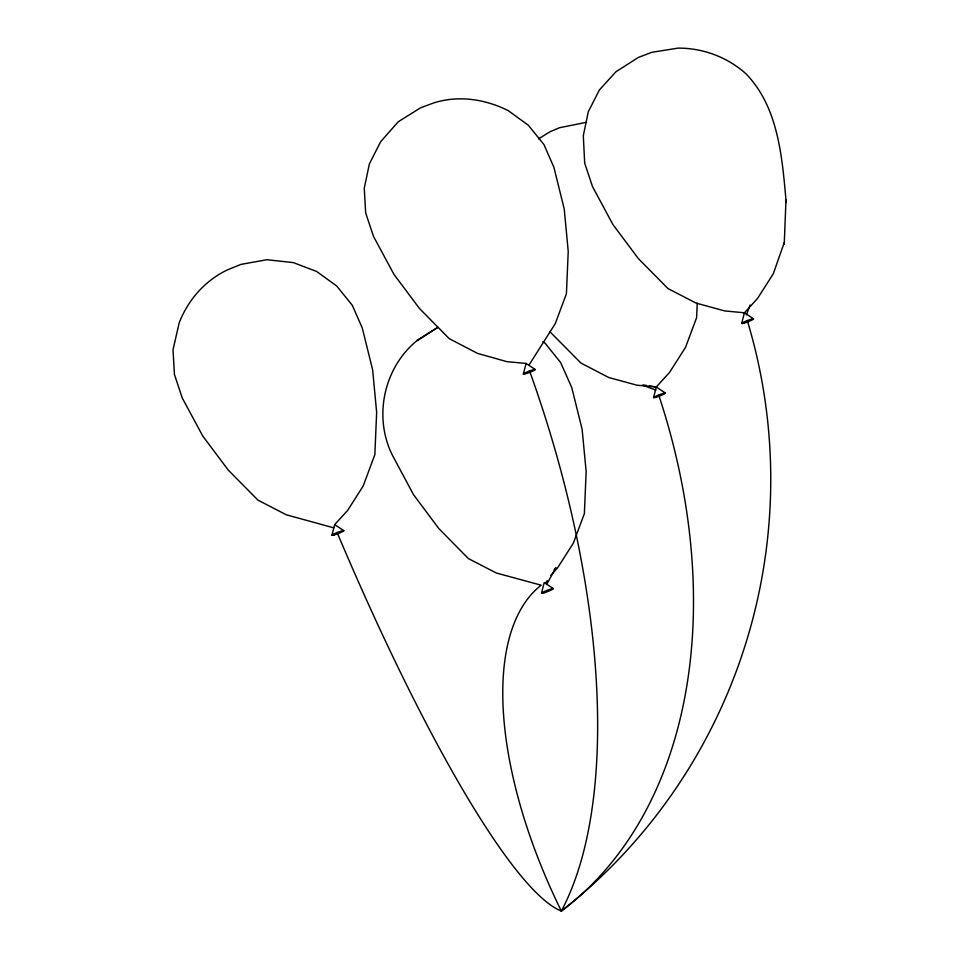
<?xml version="1.0" encoding="UTF-8"?>
<svg xmlns="http://www.w3.org/2000/svg" width="959" height="959" viewBox="0 0 959 959"><rect width="100%" height="100%" fill="white"/><g stroke="black" fill="none" stroke-linecap="round" stroke-linejoin="round"><path stroke-width="1.44" d="M741.715 323.339L744.388 312.802L757.538 298.453L773.266 273.83L784.282 242.519M785.889 202.505L785.984 200.095C782.053 156.365 778.181 107.072 746.042 73.843C727.378 57.132 703.187 48.046 678.145 48.118L651.868 52.289L638.37 57.42L615.918 71.781L599.423 89.918L588.299 111.735L583.312 135.734L584.69 163.186L592.542 186.669L612.921 224.562L638.382 258.606L668.027 288.599L696.198 303.14L724.74 310.92L744.388 312.802L753.534 318.844M784.222 244.413L785.984 200.095M697.241 303.128L696.618 317.669L685.505 347.398L669.586 372.368L656.28 386.98L653.559 397.613M331.934 535.314L334.643 524.609L347.649 510.416L363.173 486.033L374.861 454.602L376.647 412.25L372.631 369.778L362.262 327.954L352.301 305.298L336.753 286.034L316.662 271.481L293.406 262.622L266.926 259.721L240.925 264.396L227.703 269.755C205.19 280.328 188.144 299.795 179.189 322.823L173.016 349.807L174.454 374.561L182.294 398.045L202.709 435.961L228.23 470.054L257.959 500.13L286.238 514.767L333.816 527.858M523.35 374.106L526.071 363.437L506.951 361.663L477.582 353.403L449.256 338.671L419.491 308.522L393.945 274.37L373.519 236.429L365.679 212.958L364.264 188.228L369.371 163.941L380.639 141.728L398.201 121.805L420.629 107.756L434.043 102.829C458.822 95.037 485.338 99.185 508.246 110.645L528.361 125.269L543.933 144.557L553.882 167.226L564.24 209.026L568.231 251.45L566.421 293.718L555.297 323.579L528.757 365.439M541.499 593.13L544.197 582.545L553.295 588.562M746.462 314.804L750.118 305.01M546.714 584.427L555.908 567.596L554.098 569.898M545.875 582.736L547.253 580.579M550.826 575.28L557.455 568.028L573.314 543.214L584.379 513.616L586.153 471.564L582.125 429.296L571.756 387.556L560.607 362.502L545.156 343.298L542.818 341.596M417.261 340.169L437.903 327.307L415.547 341.8C383.708 368.963 373.698 416.626 391.919 454.302L413.461 494.58L438.838 528.589L468.34 558.546L496.342 573.014L541.164 585.194A315.787 145.492 62.4 0 0 561.351 911.05A550.574 88.264 69 0 1 337.065 532.401M538.514 138.875L549.771 131.874L559.457 127.739L586.572 122.296M665.318 392.998L656.28 386.98L636.932 385.194L608.809 377.534L580.986 363.101L549.723 331.55M643.753 385.015L646.534 385.446M649.327 385.89L656.28 386.98M642.326 385.074L655.908 390.097M334.643 524.609L343.813 530.675M526.071 363.437L535.254 369.539A6.377 0.683 -21.1 0 1 526.443 373.554A6.377 0.683 -21.1 0 1 526.203 372.38A6.377 0.683 -21.1 0 1 535.254 369.539M529.5 370.761A544.005 233.037 70.9 0 1 561.351 911.05A540.576 529.668 -79.7 0 0 747.253 320.462M658.665 394.808A543.633 381.778 61.7 0 1 561.351 911.05M544.053 592.806A6.377 0.683 -21.1 0 0 553.367 588.718A6.377 0.683 -21.1 0 0 544.88 591.247A6.377 0.683 -21.1 0 0 544.053 592.806M743.968 323.159A6.377 0.683 -21.1 0 0 753.522 319.047A6.377 0.683 -21.1 0 0 745.371 321.373A6.377 0.683 -21.1 0 0 743.968 323.159M656.376 397.182A6.377 0.683 -21.1 0 0 665.474 393.13A6.377 0.683 -21.1 0 0 656.711 395.803A6.377 0.683 -21.1 0 0 656.376 397.182M333.972 535.026A6.377 0.683 -21.1 0 0 343.718 530.902A6.377 0.683 -21.1 0 0 335.938 533.048A6.377 0.683 -21.1 0 0 333.972 535.026"/></g></svg>
